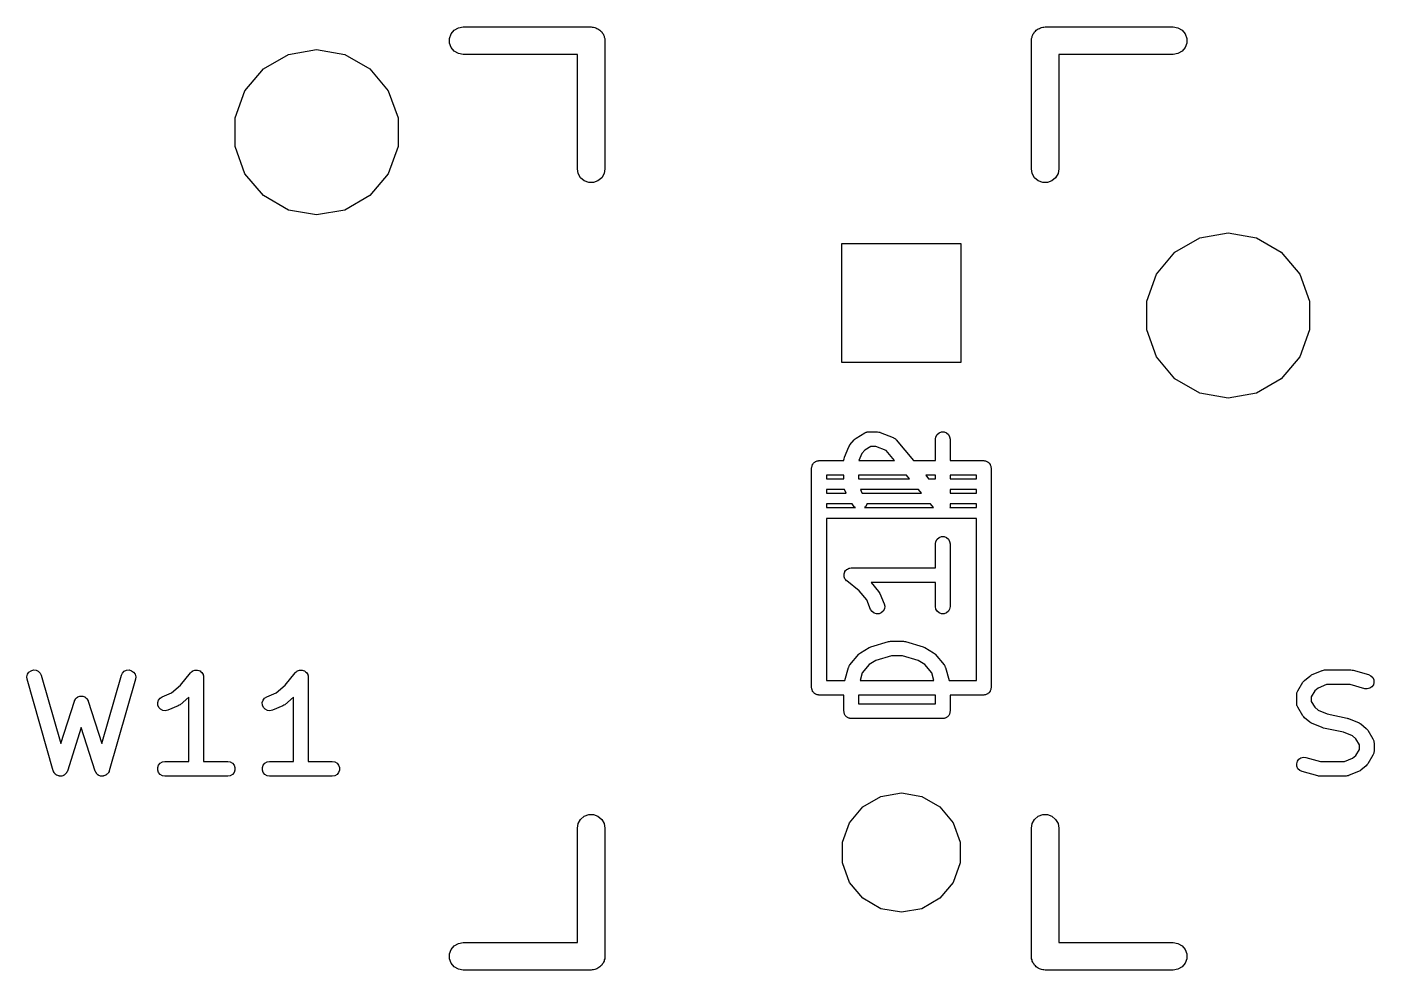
# Model space of a CAD drawing. Extents: x 47 to 330, y -254 to -153.
# Drawn here: x 246.15 to 264.84, y -166.54 to -153.46 of the extents above; entities that cross this region are included whole.
import ezdxf

# ---------------------------------------------------------------- set-up
doc = ezdxf.new("R2010")
doc.units = 0
doc.header["$MEASUREMENT"] = 0
doc.layers.add('BLACK', color=7, linetype='CONTINUOUS')

msp = doc.modelspace()

# ---------------------------------------------------------------- linework, layer by layer
at = {"layer": 'Black'}
for p, q in [((252.075, -153.504), (252.132, -153.471)), ((252.132, -153.471), (252.197, -153.459)), ((252.197, -153.459), (253.975, -153.459)), ((253.975, -153.459), (253.991, -153.462)), ((253.991, -153.462), (254.008, -153.462)), ((254.008, -153.462), (254.024, -153.468)), ((254.024, -153.468), (254.04, -153.471)), ((254.04, -153.471), (254.055, -153.479)), ((254.055, -153.479), (254.07, -153.485)), ((254.07, -153.485), (254.083, -153.496)), ((260.167, -153.496), (260.18, -153.485)), ((260.18, -153.485), (260.195, -153.479)), ((260.195, -153.479), (260.21, -153.471)), ((260.21, -153.471), (260.226, -153.468)), ((260.226, -153.468), (260.242, -153.462)), ((260.242, -153.462), (260.259, -153.462)), ((260.259, -153.462), (260.275, -153.459)), ((260.275, -153.459), (262.053, -153.459)), ((262.053, -153.459), (262.118, -153.471)), ((262.118, -153.471), (262.175, -153.504)), ((252.009, -153.617), (252.032, -153.555)), ((252.009, -153.683), (252.009, -153.617)), ((252.032, -153.555), (252.075, -153.504)), ((254.083, -153.496), (254.097, -153.504)), ((254.097, -153.504), (254.108, -153.517)), ((254.108, -153.517), (254.121, -153.528)), ((254.121, -153.528), (254.129, -153.542)), ((254.129, -153.542), (254.14, -153.555)), ((254.14, -153.555), (254.146, -153.57)), ((254.146, -153.57), (254.154, -153.585)), ((254.154, -153.585), (254.157, -153.601)), ((254.157, -153.601), (254.163, -153.617)), ((254.163, -153.617), (254.163, -153.634)), ((254.163, -153.634), (254.165, -153.65)), ((254.165, -153.65), (254.165, -155.428)), ((260.084, -153.65), (260.087, -153.634)), ((260.084, -155.428), (260.084, -153.65)), ((260.087, -153.617), (260.093, -153.601)), ((260.087, -153.634), (260.087, -153.617)), ((260.093, -153.601), (260.096, -153.585)), ((260.096, -153.585), (260.104, -153.57)), ((260.104, -153.57), (260.11, -153.555)), ((260.11, -153.555), (260.121, -153.542)), ((260.121, -153.542), (260.129, -153.528)), ((260.129, -153.528), (260.142, -153.517)), ((260.142, -153.517), (260.153, -153.504)), ((260.153, -153.504), (260.167, -153.496)), ((262.175, -153.504), (262.218, -153.555)), ((262.218, -153.555), (262.241, -153.617)), ((262.241, -153.617), (262.241, -153.683)), ((249.427, -154.041), (249.773, -153.842)), ((249.773, -153.842), (250.165, -153.773)), ((250.165, -153.773), (250.557, -153.842)), ((250.557, -153.842), (250.903, -154.041)), ((252.032, -153.745), (252.009, -153.683)), ((252.075, -153.796), (252.032, -153.745)), ((252.132, -153.829), (252.075, -153.796)), ((252.197, -153.84), (252.132, -153.829)), ((253.784, -153.84), (252.197, -153.84)), ((253.784, -155.428), (253.784, -153.84)), ((262.053, -153.84), (260.465, -153.84)), ((260.465, -153.84), (260.465, -155.428)), ((262.118, -153.829), (262.053, -153.84)), ((262.175, -153.796), (262.118, -153.829)), ((262.218, -153.745), (262.175, -153.796)), ((262.241, -153.683), (262.218, -153.745)), ((249.171, -154.346), (249.427, -154.041)), ((250.903, -154.041), (251.159, -154.346)), ((249.035, -154.721), (249.171, -154.346)), ((251.159, -154.346), (251.295, -154.721)), ((249.035, -155.119), (249.035, -154.721)), ((251.295, -154.721), (251.295, -155.119)), ((249.171, -155.494), (249.035, -155.119)), ((251.295, -155.119), (251.159, -155.494)), ((249.427, -155.799), (249.171, -155.494)), ((251.159, -155.494), (250.903, -155.799)), ((253.796, -155.493), (253.784, -155.428)), ((253.829, -155.55), (253.796, -155.493)), ((254.154, -155.493), (254.121, -155.55)), ((254.165, -155.428), (254.154, -155.493)), ((260.096, -155.493), (260.084, -155.428)), ((260.129, -155.55), (260.096, -155.493)), ((260.454, -155.493), (260.421, -155.55)), ((260.465, -155.428), (260.454, -155.493)), ((253.88, -155.593), (253.829, -155.55)), ((253.942, -155.616), (253.88, -155.593)), ((254.008, -155.616), (253.942, -155.616)), ((254.07, -155.593), (254.008, -155.616)), ((254.121, -155.55), (254.07, -155.593)), ((260.18, -155.593), (260.129, -155.55)), ((260.242, -155.616), (260.18, -155.593)), ((260.308, -155.616), (260.242, -155.616)), ((260.37, -155.593), (260.308, -155.616)), ((260.421, -155.55), (260.37, -155.593)), ((249.773, -155.998), (249.427, -155.799)), ((250.903, -155.799), (250.557, -155.998)), ((250.165, -156.067), (249.773, -155.998)), ((250.557, -155.998), (250.165, -156.067)), ((257.454, -158.115), (257.454, -156.464)), ((257.454, -156.464), (259.106, -156.464)), ((259.106, -156.464), (259.106, -158.115)), ((262.077, -156.581), (262.423, -156.382)), ((262.423, -156.382), (262.815, -156.313)), ((262.815, -156.313), (263.207, -156.382)), ((263.207, -156.382), (263.553, -156.581)), ((261.821, -156.886), (262.077, -156.581)), ((263.553, -156.581), (263.809, -156.886)), ((261.685, -157.261), (261.821, -156.886)), ((263.809, -156.886), (263.945, -157.261)), ((261.685, -157.659), (261.685, -157.261)), ((263.945, -157.261), (263.945, -157.659)), ((261.821, -158.034), (261.685, -157.659)), ((263.945, -157.659), (263.809, -158.034)), ((259.106, -158.115), (257.454, -158.115)), ((262.077, -158.339), (261.821, -158.034)), ((263.809, -158.034), (263.553, -158.339)), ((262.423, -158.538), (262.077, -158.339)), ((263.553, -158.339), (263.207, -158.538)), ((262.815, -158.607), (262.423, -158.538)), ((263.207, -158.538), (262.815, -158.607)), ((257.653, -159.162), (257.774, -159.09)), ((257.774, -159.09), (257.783, -159.086)), ((257.783, -159.086), (257.792, -159.081)), ((257.792, -159.081), (257.8, -159.08)), ((257.8, -159.08), (257.807, -159.077)), ((257.807, -159.077), (257.817, -159.077)), ((257.817, -159.077), (257.826, -159.075)), ((257.826, -159.075), (257.947, -159.075)), ((257.947, -159.075), (257.949, -159.076)), ((257.949, -159.076), (257.951, -159.075)), ((257.951, -159.075), (257.966, -159.079)), ((257.966, -159.079), (257.982, -159.081)), ((257.982, -159.081), (257.984, -159.082)), ((257.984, -159.082), (257.985, -159.083)), ((257.985, -159.083), (258.167, -159.155)), ((258.777, -159.112), (258.804, -159.089)), ((258.804, -159.089), (258.837, -159.077)), ((258.837, -159.077), (258.872, -159.077)), ((258.872, -159.077), (258.905, -159.089)), ((258.905, -159.089), (258.932, -159.112)), ((257.551, -159.283), (257.559, -159.27)), ((257.559, -159.27), (257.567, -159.257)), ((257.567, -159.257), (257.627, -159.184)), ((257.627, -159.184), (257.64, -159.173)), ((257.64, -159.173), (257.653, -159.162)), ((257.855, -159.278), (257.773, -159.328)), ((257.928, -159.278), (257.855, -159.278)), ((258.067, -159.334), (257.928, -159.278)), ((258.167, -159.155), (258.173, -159.159)), ((258.173, -159.159), (258.18, -159.162)), ((258.18, -159.162), (258.188, -159.168)), ((258.188, -159.168), (258.197, -159.174)), ((258.197, -159.174), (258.201, -159.18)), ((258.201, -159.18), (258.207, -159.184)), ((258.207, -159.184), (258.449, -159.474)), ((258.753, -159.177), (258.759, -159.142)), ((258.753, -159.474), (258.753, -159.177)), ((258.759, -159.142), (258.777, -159.112)), ((258.932, -159.112), (258.95, -159.142)), ((258.95, -159.142), (258.956, -159.177)), ((258.956, -159.177), (258.956, -159.474)), ((257.483, -159.462), (257.486, -159.448)), ((257.483, -159.465), (257.483, -159.462)), ((257.483, -159.467), (257.483, -159.465)), ((257.483, -159.474), (257.483, -159.467)), ((257.486, -159.448), (257.489, -159.432)), ((257.489, -159.432), (257.49, -159.43)), ((257.49, -159.43), (257.491, -159.428)), ((257.491, -159.428), (257.551, -159.283)), ((257.733, -159.375), (257.692, -159.474)), ((257.773, -159.328), (257.733, -159.375)), ((258.184, -159.474), (258.067, -159.334)), ((257.035, -159.576), (257.037, -159.567)), ((257.035, -162.624), (257.035, -159.576)), ((257.037, -159.558), (257.04, -159.55)), ((257.037, -159.567), (257.037, -159.558)), ((257.04, -159.55), (257.042, -159.541)), ((257.042, -159.541), (257.046, -159.534)), ((257.046, -159.534), (257.049, -159.525)), ((257.049, -159.525), (257.055, -159.518)), ((257.055, -159.518), (257.059, -159.511)), ((257.059, -159.511), (257.066, -159.505)), ((257.066, -159.505), (257.072, -159.498)), ((257.072, -159.498), (257.079, -159.494)), ((257.079, -159.494), (257.086, -159.488)), ((257.086, -159.488), (257.095, -159.485)), ((257.095, -159.485), (257.102, -159.481)), ((257.102, -159.481), (257.111, -159.479)), ((257.111, -159.479), (257.119, -159.476)), ((257.119, -159.476), (257.128, -159.476)), ((257.128, -159.476), (257.137, -159.474)), ((257.137, -159.474), (257.483, -159.474)), ((257.692, -159.474), (258.184, -159.474)), ((258.449, -159.474), (258.753, -159.474)), ((258.956, -159.474), (259.423, -159.474)), ((259.423, -159.474), (259.432, -159.476)), ((259.432, -159.476), (259.441, -159.476)), ((259.441, -159.476), (259.449, -159.479)), ((259.449, -159.479), (259.458, -159.481)), ((259.458, -159.481), (259.465, -159.485)), ((259.465, -159.485), (259.474, -159.488)), ((259.474, -159.488), (259.481, -159.494)), ((259.481, -159.494), (259.488, -159.498)), ((259.488, -159.498), (259.494, -159.505)), ((259.494, -159.505), (259.501, -159.511)), ((259.501, -159.511), (259.505, -159.518)), ((259.505, -159.518), (259.511, -159.525)), ((259.511, -159.525), (259.514, -159.534)), ((259.514, -159.534), (259.518, -159.541)), ((259.518, -159.541), (259.52, -159.55)), ((259.52, -159.55), (259.523, -159.558)), ((259.523, -159.558), (259.523, -159.567)), ((259.523, -159.567), (259.525, -159.576)), ((259.525, -159.576), (259.525, -162.624)), ((257.483, -159.678), (257.239, -159.678)), ((257.239, -159.678), (257.239, -159.725)), ((257.239, -159.725), (257.28, -159.725)), ((257.28, -159.725), (257.483, -159.725)), ((257.483, -159.725), (257.483, -159.678)), ((257.686, -159.678), (257.686, -159.725)), ((258.353, -159.678), (257.686, -159.678)), ((257.686, -159.725), (258.393, -159.725)), ((258.393, -159.725), (258.353, -159.678)), ((258.618, -159.678), (258.657, -159.725)), ((258.753, -159.678), (258.618, -159.678)), ((258.657, -159.725), (258.753, -159.725)), ((258.753, -159.725), (258.753, -159.678)), ((258.956, -159.678), (258.956, -159.725)), ((259.321, -159.678), (258.956, -159.678)), ((258.956, -159.725), (259.321, -159.725)), ((259.321, -159.725), (259.321, -159.678)), ((257.28, -159.875), (257.239, -159.875)), ((257.239, -159.875), (257.239, -159.925)), ((257.239, -159.925), (257.514, -159.925)), ((257.493, -159.875), (257.28, -159.875)), ((257.514, -159.925), (257.493, -159.875)), ((257.713, -159.875), (257.733, -159.922)), ((258.518, -159.875), (257.713, -159.875)), ((257.733, -159.922), (257.735, -159.925)), ((257.735, -159.925), (258.56, -159.925)), ((258.56, -159.925), (258.518, -159.875)), ((258.956, -159.875), (258.956, -159.925)), ((259.321, -159.875), (258.956, -159.875)), ((258.956, -159.925), (259.321, -159.925)), ((259.321, -159.925), (259.321, -159.875)), ((257.239, -160.075), (257.239, -160.125)), ((257.596, -160.075), (257.239, -160.075)), ((257.239, -160.125), (257.642, -160.125)), ((257.627, -160.113), (257.596, -160.075)), ((257.642, -160.125), (257.627, -160.113)), ((257.783, -160.113), (257.769, -160.125)), ((257.769, -160.125), (258.726, -160.125)), ((257.801, -160.083), (257.783, -160.113)), ((257.802, -160.075), (257.801, -160.083)), ((258.685, -160.075), (257.802, -160.075)), ((258.726, -160.125), (258.685, -160.075)), ((258.956, -160.121), (258.955, -160.125)), ((258.955, -160.125), (259.321, -160.125)), ((258.956, -160.075), (258.956, -160.12)), ((259.321, -160.075), (258.956, -160.075)), ((258.956, -160.12), (258.956, -160.12)), ((258.956, -160.12), (258.956, -160.121)), ((259.321, -160.125), (259.321, -160.075)), ((257.239, -160.275), (257.239, -162.522)), ((259.321, -160.275), (257.239, -160.275)), ((259.321, -162.522), (259.321, -160.275)), ((258.759, -160.594), (258.777, -160.563)), ((258.777, -160.563), (258.804, -160.54)), ((258.804, -160.54), (258.837, -160.528)), ((258.837, -160.528), (258.872, -160.528)), ((258.872, -160.528), (258.905, -160.54)), ((258.905, -160.54), (258.932, -160.563)), ((258.932, -160.563), (258.95, -160.594)), ((258.753, -160.628), (258.759, -160.594)), ((258.753, -160.962), (258.753, -160.628)), ((258.95, -160.594), (258.956, -160.628)), ((258.956, -160.628), (258.956, -161.499)), ((257.566, -160.965), (257.582, -160.962)), ((257.582, -160.962), (257.583, -160.962)), ((257.583, -160.962), (257.585, -160.962)), ((257.585, -160.962), (258.753, -160.962)), ((257.484, -161.046), (257.49, -161.031)), ((257.484, -161.047), (257.484, -161.046)), ((257.484, -161.048), (257.484, -161.047)), ((257.484, -161.065), (257.484, -161.048)), ((257.484, -161.081), (257.484, -161.065)), ((257.485, -161.082), (257.484, -161.081)), ((257.485, -161.084), (257.485, -161.082)), ((257.491, -161.099), (257.485, -161.084)), ((257.49, -161.031), (257.495, -161.015)), ((257.497, -161.115), (257.491, -161.099)), ((257.495, -161.015), (257.496, -161.014)), ((257.496, -161.014), (257.497, -161.013)), ((257.497, -161.013), (257.507, -161)), ((257.498, -161.117), (257.497, -161.115)), ((257.497, -161.115), (257.497, -161.115)), ((257.509, -161.129), (257.498, -161.117)), ((257.507, -161), (257.517, -160.987)), ((257.519, -161.142), (257.509, -161.129)), ((257.517, -160.987), (257.518, -160.987)), ((257.518, -160.987), (257.519, -160.986)), ((257.519, -160.986), (257.533, -160.978)), ((257.52, -161.142), (257.519, -161.142)), ((257.521, -161.143), (257.52, -161.142)), ((257.694, -161.282), (257.521, -161.143)), ((257.533, -160.978), (257.548, -160.969)), ((257.548, -160.969), (257.549, -160.969)), ((257.549, -160.969), (257.55, -160.968)), ((257.55, -160.968), (257.566, -160.965)), ((257.799, -161.407), (257.694, -161.282)), ((258.753, -161.165), (257.862, -161.165)), ((257.862, -161.165), (257.965, -161.289)), ((257.965, -161.289), (257.973, -161.302)), ((257.973, -161.302), (257.981, -161.315)), ((257.981, -161.315), (258.041, -161.46)), ((258.753, -161.499), (258.753, -161.165)), ((257.854, -161.538), (257.799, -161.407)), ((258.041, -161.46), (258.049, -161.494)), ((258.049, -161.494), (258.044, -161.529)), ((258.759, -161.534), (258.753, -161.499)), ((258.956, -161.499), (258.95, -161.534)), ((257.873, -161.568), (257.854, -161.538)), ((257.901, -161.589), (257.873, -161.568)), ((257.934, -161.6), (257.901, -161.589)), ((257.97, -161.598), (257.934, -161.6)), ((258.002, -161.585), (257.97, -161.598)), ((258.028, -161.561), (258.002, -161.585)), ((258.044, -161.529), (258.028, -161.561)), ((258.777, -161.564), (258.759, -161.534)), ((258.804, -161.587), (258.777, -161.564)), ((258.837, -161.599), (258.804, -161.587)), ((258.872, -161.599), (258.837, -161.599)), ((258.905, -161.587), (258.872, -161.599)), ((258.932, -161.564), (258.905, -161.587)), ((258.95, -161.534), (258.932, -161.564)), ((257.714, -162.138), (257.835, -162.065)), ((257.835, -162.065), (257.846, -162.061)), ((257.846, -162.061), (257.858, -162.055)), ((257.858, -162.055), (258.1, -161.982)), ((258.1, -161.982), (258.114, -161.981)), ((258.114, -161.981), (258.129, -161.978)), ((258.129, -161.978), (258.31, -161.978)), ((258.31, -161.978), (258.325, -161.981)), ((258.325, -161.981), (258.339, -161.982)), ((258.339, -161.982), (258.581, -162.055)), ((258.581, -162.055), (258.593, -162.061)), ((258.593, -162.061), (258.604, -162.065)), ((258.604, -162.065), (258.725, -162.138)), ((257.567, -162.305), (257.688, -162.16)), ((257.688, -162.16), (257.701, -162.149)), ((257.701, -162.149), (257.714, -162.138)), ((257.928, -162.246), (257.833, -162.303)), ((258.144, -162.181), (257.928, -162.246)), ((258.295, -162.181), (258.144, -162.181)), ((258.511, -162.246), (258.295, -162.181)), ((258.606, -162.303), (258.511, -162.246)), ((258.725, -162.138), (258.738, -162.149)), ((258.738, -162.149), (258.751, -162.16)), ((258.751, -162.16), (258.872, -162.305)), ((246.145, -162.472), (246.153, -162.438)), ((246.153, -162.438), (246.173, -162.409)), ((246.173, -162.409), (246.202, -162.388)), ((246.202, -162.388), (246.236, -162.378)), ((246.236, -162.378), (246.271, -162.381)), ((246.271, -162.381), (246.303, -162.395)), ((246.303, -162.395), (246.328, -162.42)), ((246.328, -162.42), (246.344, -162.452)), ((246.344, -162.452), (246.615, -163.399)), ((247.184, -163.399), (247.455, -162.452)), ((247.455, -162.452), (247.47, -162.42)), ((247.47, -162.42), (247.496, -162.395)), ((247.496, -162.395), (247.528, -162.381)), ((247.528, -162.381), (247.563, -162.378)), ((247.563, -162.378), (247.597, -162.388)), ((247.597, -162.388), (247.625, -162.409)), ((247.625, -162.409), (247.645, -162.438)), ((247.645, -162.438), (247.654, -162.472)), ((248.278, -162.589), (248.417, -162.416)), ((248.417, -162.415), (248.418, -162.414)), ((248.417, -162.416), (248.417, -162.415)), ((248.418, -162.414), (248.431, -162.404)), ((248.431, -162.404), (248.443, -162.393)), ((248.443, -162.393), (248.444, -162.392)), ((248.444, -162.392), (248.445, -162.392)), ((248.445, -162.392), (248.461, -162.386)), ((248.461, -162.386), (248.476, -162.38)), ((248.476, -162.38), (248.477, -162.38)), ((248.477, -162.38), (248.478, -162.379)), ((248.478, -162.379), (248.495, -162.379)), ((248.495, -162.379), (248.511, -162.379)), ((248.511, -162.379), (248.512, -162.379)), ((248.512, -162.379), (248.513, -162.379)), ((248.513, -162.379), (248.529, -162.385)), ((248.529, -162.385), (248.545, -162.39)), ((248.545, -162.39), (248.546, -162.391)), ((248.546, -162.391), (248.547, -162.392)), ((248.547, -162.392), (248.559, -162.402)), ((248.559, -162.402), (248.572, -162.412)), ((248.572, -162.412), (248.573, -162.413)), ((248.573, -162.413), (248.574, -162.414)), ((248.574, -162.414), (248.582, -162.428)), ((248.582, -162.428), (248.59, -162.443)), ((248.59, -162.443), (248.591, -162.444)), ((248.591, -162.444), (248.591, -162.445)), ((248.591, -162.445), (248.594, -162.461)), ((249.729, -162.589), (249.868, -162.416)), ((249.868, -162.416), (249.869, -162.415)), ((249.869, -162.414), (249.882, -162.404)), ((249.869, -162.415), (249.869, -162.414)), ((249.882, -162.404), (249.894, -162.393)), ((249.894, -162.393), (249.896, -162.392)), ((249.896, -162.392), (249.912, -162.386)), ((249.896, -162.392), (249.896, -162.392)), ((249.912, -162.386), (249.927, -162.38)), ((249.927, -162.38), (249.929, -162.38)), ((249.929, -162.38), (249.93, -162.379)), ((249.93, -162.379), (249.946, -162.379)), ((249.946, -162.379), (249.963, -162.379)), ((249.963, -162.379), (249.964, -162.379)), ((249.964, -162.379), (249.965, -162.379)), ((249.965, -162.379), (249.98, -162.385)), ((249.98, -162.385), (249.996, -162.39)), ((249.996, -162.39), (249.997, -162.391)), ((249.997, -162.391), (249.998, -162.392)), ((249.998, -162.392), (250.011, -162.402)), ((250.011, -162.402), (250.024, -162.412)), ((250.024, -162.412), (250.024, -162.413)), ((250.024, -162.413), (250.025, -162.414)), ((250.025, -162.414), (250.033, -162.428)), ((250.033, -162.428), (250.042, -162.443)), ((250.042, -162.443), (250.042, -162.444)), ((250.042, -162.444), (250.043, -162.445)), ((250.043, -162.445), (250.046, -162.461)), ((257.497, -162.522), (257.547, -162.343)), ((257.547, -162.343), (257.549, -162.339)), ((257.549, -162.336), (257.556, -162.324)), ((257.549, -162.339), (257.549, -162.336)), ((257.556, -162.324), (257.562, -162.311)), ((257.562, -162.311), (257.565, -162.308)), ((257.565, -162.308), (257.567, -162.305)), ((257.737, -162.418), (257.708, -162.522)), ((257.833, -162.303), (257.737, -162.418)), ((258.702, -162.418), (258.606, -162.303)), ((258.731, -162.522), (258.702, -162.418)), ((258.872, -162.305), (258.874, -162.308)), ((258.874, -162.308), (258.877, -162.311)), ((258.877, -162.311), (258.883, -162.324)), ((258.883, -162.324), (258.89, -162.336)), ((258.89, -162.336), (258.89, -162.339)), ((258.89, -162.339), (258.892, -162.343)), ((258.892, -162.343), (258.942, -162.522)), ((263.947, -162.462), (263.961, -162.454)), ((263.961, -162.454), (263.973, -162.446)), ((263.973, -162.446), (264.118, -162.386)), ((264.118, -162.386), (264.121, -162.385)), ((264.121, -162.385), (264.123, -162.384)), ((264.123, -162.384), (264.138, -162.381)), ((264.138, -162.381), (264.153, -162.378)), ((264.153, -162.378), (264.155, -162.378)), ((264.155, -162.378), (264.158, -162.378)), ((264.158, -162.378), (264.52, -162.378)), ((264.52, -162.378), (264.534, -162.38)), ((264.534, -162.38), (264.548, -162.382)), ((264.548, -162.382), (264.765, -162.442)), ((264.765, -162.442), (264.797, -162.457)), ((264.797, -162.457), (264.822, -162.482)), ((246.148, -162.507), (246.145, -162.472)), ((246.511, -163.777), (246.148, -162.507)), ((247.65, -162.507), (247.287, -163.777)), ((247.654, -162.472), (247.65, -162.507)), ((248.152, -162.694), (248.278, -162.589)), ((248.594, -162.461), (248.597, -162.477)), ((248.597, -162.477), (248.597, -162.478)), ((248.597, -162.478), (248.597, -162.48)), ((248.597, -162.48), (248.597, -163.648)), ((249.604, -162.694), (249.729, -162.589)), ((250.046, -162.461), (250.049, -162.477)), ((250.049, -162.477), (250.049, -162.478)), ((250.049, -162.478), (250.049, -162.48)), ((250.049, -162.48), (250.049, -163.648)), ((257.037, -162.633), (257.035, -162.624)), ((257.037, -162.642), (257.037, -162.633)), ((257.04, -162.65), (257.037, -162.642)), ((257.239, -162.522), (257.497, -162.522)), ((257.708, -162.522), (258.731, -162.522)), ((258.942, -162.522), (259.321, -162.522)), ((259.523, -162.642), (259.52, -162.65)), ((259.525, -162.624), (259.523, -162.633)), ((259.523, -162.633), (259.523, -162.642)), ((263.78, -162.669), (263.853, -162.548)), ((263.853, -162.548), (263.864, -162.535)), ((263.864, -162.535), (263.875, -162.522)), ((263.875, -162.522), (263.947, -162.462)), ((264.066, -162.628), (264.018, -162.668)), ((264.178, -162.581), (264.066, -162.628)), ((264.507, -162.581), (264.178, -162.581)), ((264.711, -162.638), (264.507, -162.581)), ((264.746, -162.641), (264.711, -162.638)), ((264.78, -162.632), (264.746, -162.641)), ((264.809, -162.612), (264.78, -162.632)), ((264.83, -162.584), (264.809, -162.612)), ((264.822, -162.482), (264.837, -162.515)), ((264.839, -162.55), (264.83, -162.584)), ((264.837, -162.515), (264.839, -162.55)), ((246.615, -163.399), (246.803, -162.811)), ((246.803, -162.811), (246.804, -162.808)), ((246.804, -162.808), (246.805, -162.804)), ((246.805, -162.804), (246.813, -162.792)), ((246.813, -162.792), (246.819, -162.78)), ((246.819, -162.78), (246.822, -162.777)), ((246.822, -162.777), (246.824, -162.774)), ((246.824, -162.774), (246.835, -162.766)), ((246.835, -162.766), (246.845, -162.756)), ((246.845, -162.756), (246.849, -162.755)), ((246.849, -162.755), (246.852, -162.752)), ((246.852, -162.752), (246.865, -162.748)), ((246.865, -162.748), (246.878, -162.743)), ((246.878, -162.743), (246.882, -162.743)), ((246.882, -162.743), (246.886, -162.742)), ((246.886, -162.742), (246.899, -162.742)), ((246.899, -162.742), (246.913, -162.742)), ((246.913, -162.742), (246.917, -162.743)), ((246.917, -162.743), (246.921, -162.743)), ((246.921, -162.743), (246.934, -162.748)), ((246.934, -162.748), (246.947, -162.752)), ((246.947, -162.752), (246.95, -162.755)), ((246.95, -162.755), (246.954, -162.756)), ((246.954, -162.756), (246.964, -162.766)), ((246.964, -162.766), (246.974, -162.774)), ((246.974, -162.774), (246.977, -162.777)), ((246.977, -162.777), (246.98, -162.78)), ((246.98, -162.78), (246.986, -162.792)), ((246.986, -162.792), (246.993, -162.804)), ((246.993, -162.804), (246.994, -162.808)), ((246.994, -162.808), (246.996, -162.811)), ((246.996, -162.811), (247.184, -163.399)), ((247.96, -162.829), (247.97, -162.796)), ((247.961, -162.865), (247.96, -162.829)), ((247.97, -162.796), (247.992, -162.768)), ((247.992, -162.768), (248.021, -162.749)), ((248.021, -162.749), (248.152, -162.694)), ((248.394, -162.757), (248.271, -162.86)), ((248.394, -163.648), (248.394, -162.757)), ((249.411, -162.829), (249.422, -162.796)), ((249.413, -162.865), (249.411, -162.829)), ((249.422, -162.796), (249.443, -162.768)), ((249.443, -162.768), (249.473, -162.749)), ((249.473, -162.749), (249.604, -162.694)), ((249.846, -162.757), (249.722, -162.86)), ((249.846, -163.648), (249.846, -162.757)), ((257.042, -162.659), (257.04, -162.65)), ((257.046, -162.666), (257.042, -162.659)), ((257.049, -162.675), (257.046, -162.666)), ((257.055, -162.682), (257.049, -162.675)), ((257.059, -162.689), (257.055, -162.682)), ((257.066, -162.695), (257.059, -162.689)), ((257.072, -162.702), (257.066, -162.695)), ((257.079, -162.706), (257.072, -162.702)), ((257.086, -162.712), (257.079, -162.706)), ((257.095, -162.715), (257.086, -162.712)), ((257.102, -162.719), (257.095, -162.715)), ((257.111, -162.721), (257.102, -162.719)), ((257.119, -162.724), (257.111, -162.721)), ((257.128, -162.724), (257.119, -162.724)), ((257.137, -162.726), (257.128, -162.724)), ((257.483, -162.726), (257.137, -162.726)), ((257.483, -162.951), (257.483, -162.726)), ((257.686, -162.726), (257.686, -162.849)), ((258.753, -162.726), (257.686, -162.726)), ((258.753, -162.849), (258.753, -162.726)), ((259.423, -162.726), (258.956, -162.726)), ((258.956, -162.726), (258.956, -162.951)), ((259.432, -162.724), (259.423, -162.726)), ((259.441, -162.724), (259.432, -162.724)), ((259.449, -162.721), (259.441, -162.724)), ((259.458, -162.719), (259.449, -162.721)), ((259.465, -162.715), (259.458, -162.719)), ((259.474, -162.712), (259.465, -162.715)), ((259.481, -162.706), (259.474, -162.712)), ((259.488, -162.702), (259.481, -162.706)), ((259.494, -162.695), (259.488, -162.702)), ((259.501, -162.689), (259.494, -162.695)), ((259.505, -162.682), (259.501, -162.689)), ((259.511, -162.675), (259.505, -162.682)), ((259.514, -162.666), (259.511, -162.675)), ((259.518, -162.659), (259.514, -162.666)), ((259.52, -162.65), (259.518, -162.659)), ((263.766, -162.721), (263.767, -162.712)), ((263.766, -162.842), (263.766, -162.721)), ((263.767, -162.712), (263.768, -162.702)), ((263.768, -162.702), (263.77, -162.695)), ((263.77, -162.695), (263.772, -162.687)), ((263.772, -162.687), (263.777, -162.678)), ((263.777, -162.678), (263.78, -162.669)), ((264.018, -162.668), (263.969, -162.75)), ((263.969, -162.75), (263.969, -162.814)), ((263.969, -162.814), (264.018, -162.896)), ((247.975, -162.897), (247.961, -162.865)), ((247.999, -162.923), (247.975, -162.897)), ((248.03, -162.939), (247.999, -162.923)), ((248.065, -162.944), (248.03, -162.939)), ((248.1, -162.936), (248.065, -162.944)), ((248.245, -162.876), (248.1, -162.936)), ((248.257, -162.868), (248.245, -162.876)), ((248.271, -162.86), (248.257, -162.868)), ((249.426, -162.897), (249.413, -162.865)), ((249.45, -162.923), (249.426, -162.897)), ((249.482, -162.939), (249.45, -162.923)), ((249.517, -162.944), (249.482, -162.939)), ((249.551, -162.936), (249.517, -162.944)), ((249.696, -162.876), (249.551, -162.936)), ((249.709, -162.868), (249.696, -162.876)), ((249.722, -162.86), (249.709, -162.868)), ((257.484, -162.959), (257.483, -162.951)), ((257.484, -162.968), (257.484, -162.959)), ((257.488, -162.977), (257.484, -162.968)), ((257.489, -162.985), (257.488, -162.977)), ((257.493, -162.993), (257.489, -162.985)), ((257.497, -163.001), (257.493, -162.993)), ((257.502, -163.008), (257.497, -163.001)), ((257.507, -163.016), (257.502, -163.008)), ((257.514, -163.022), (257.507, -163.016)), ((257.686, -162.849), (258.753, -162.849)), ((258.932, -163.016), (258.926, -163.022)), ((258.937, -163.008), (258.932, -163.016)), ((258.943, -163.001), (258.937, -163.008)), ((258.946, -162.993), (258.943, -163.001)), ((258.95, -162.985), (258.946, -162.993)), ((258.952, -162.977), (258.95, -162.985)), ((258.955, -162.968), (258.952, -162.977)), ((258.956, -162.951), (258.955, -162.959)), ((258.955, -162.959), (258.955, -162.968)), ((263.767, -162.852), (263.766, -162.842)), ((263.768, -162.862), (263.767, -162.852)), ((263.77, -162.869), (263.768, -162.862)), ((263.772, -162.877), (263.77, -162.869)), ((263.777, -162.886), (263.772, -162.877)), ((263.78, -162.895), (263.777, -162.886)), ((263.853, -163.016), (263.78, -162.895)), ((263.864, -163.028), (263.853, -163.016)), ((264.018, -162.896), (264.066, -162.936)), ((264.066, -162.936), (264.188, -162.987)), ((264.188, -162.987), (264.469, -163.045)), ((246.899, -163.176), (246.706, -163.78)), ((247.093, -163.78), (246.899, -163.176)), ((257.519, -163.028), (257.514, -163.022)), ((257.527, -163.033), (257.519, -163.028)), ((257.534, -163.039), (257.527, -163.033)), ((257.542, -163.042), (257.534, -163.039)), ((257.55, -163.046), (257.542, -163.042)), ((257.559, -163.048), (257.55, -163.046)), ((257.567, -163.051), (257.559, -163.048)), ((257.576, -163.051), (257.567, -163.051)), ((257.585, -163.052), (257.576, -163.051)), ((258.855, -163.052), (257.585, -163.052)), ((258.863, -163.051), (258.855, -163.052)), ((258.872, -163.051), (258.863, -163.051)), ((258.881, -163.048), (258.872, -163.051)), ((258.889, -163.046), (258.881, -163.048)), ((258.897, -163.042), (258.889, -163.046)), ((258.905, -163.039), (258.897, -163.042)), ((258.912, -163.033), (258.905, -163.039)), ((258.92, -163.028), (258.912, -163.033)), ((258.926, -163.022), (258.92, -163.028)), ((263.875, -163.041), (263.864, -163.028)), ((263.947, -163.102), (263.875, -163.041)), ((263.961, -163.109), (263.947, -163.102)), ((263.973, -163.118), (263.961, -163.109)), ((264.118, -163.178), (263.973, -163.118)), ((264.128, -163.18), (264.118, -163.178)), ((264.137, -163.184), (264.128, -163.18)), ((264.418, -163.242), (264.137, -163.184)), ((264.469, -163.045), (264.478, -163.049)), ((264.478, -163.049), (264.487, -163.051)), ((264.487, -163.051), (264.632, -163.111)), ((264.632, -163.111), (264.645, -163.12)), ((264.645, -163.12), (264.658, -163.127)), ((264.658, -163.127), (264.731, -163.188)), ((264.731, -163.188), (264.742, -163.201)), ((264.742, -163.201), (264.753, -163.213)), ((264.54, -163.293), (264.418, -163.242)), ((264.587, -163.333), (264.54, -163.293)), ((264.637, -163.415), (264.587, -163.333)), ((264.753, -163.213), (264.825, -163.334)), ((264.825, -163.334), (264.829, -163.343)), ((264.829, -163.343), (264.834, -163.352)), ((264.834, -163.352), (264.835, -163.36)), ((264.835, -163.36), (264.838, -163.367)), ((264.838, -163.367), (264.838, -163.377)), ((264.838, -163.377), (264.84, -163.387)), ((264.84, -163.387), (264.84, -163.508)), ((264.54, -163.601), (264.587, -163.562)), ((264.587, -163.562), (264.637, -163.479)), ((264.637, -163.479), (264.637, -163.415)), ((264.825, -163.56), (264.753, -163.681)), ((264.829, -163.551), (264.825, -163.56)), ((264.834, -163.542), (264.829, -163.551)), ((264.835, -163.534), (264.834, -163.542)), ((264.838, -163.527), (264.835, -163.534)), ((264.84, -163.508), (264.838, -163.517)), ((264.838, -163.517), (264.838, -163.527)), ((247.96, -163.732), (247.972, -163.699)), ((247.96, -163.767), (247.96, -163.732)), ((247.972, -163.8), (247.96, -163.767)), ((247.972, -163.699), (247.995, -163.672)), ((247.995, -163.672), (248.026, -163.654)), ((248.026, -163.654), (248.06, -163.648)), ((248.06, -163.648), (248.394, -163.648)), ((248.597, -163.648), (248.931, -163.648)), ((248.931, -163.648), (248.966, -163.654)), ((248.966, -163.654), (248.997, -163.672)), ((248.997, -163.672), (249.019, -163.699)), ((249.019, -163.699), (249.031, -163.732)), ((249.031, -163.767), (249.019, -163.8)), ((249.031, -163.732), (249.031, -163.767)), ((249.412, -163.732), (249.424, -163.699)), ((249.412, -163.767), (249.412, -163.732)), ((249.424, -163.8), (249.412, -163.767)), ((249.424, -163.699), (249.447, -163.672)), ((249.447, -163.672), (249.477, -163.654)), ((249.477, -163.654), (249.512, -163.648)), ((249.512, -163.648), (249.846, -163.648)), ((250.049, -163.648), (250.383, -163.648)), ((250.383, -163.648), (250.417, -163.654)), ((250.417, -163.654), (250.448, -163.672)), ((250.448, -163.672), (250.471, -163.699)), ((250.471, -163.699), (250.483, -163.732)), ((250.483, -163.767), (250.471, -163.8)), ((250.483, -163.732), (250.483, -163.767)), ((263.766, -163.679), (263.776, -163.645)), ((263.769, -163.714), (263.766, -163.679)), ((263.784, -163.747), (263.769, -163.714)), ((263.776, -163.645), (263.796, -163.617)), ((263.808, -163.772), (263.784, -163.747)), ((263.796, -163.617), (263.825, -163.597)), ((263.825, -163.597), (263.859, -163.588)), ((263.859, -163.588), (263.894, -163.591)), ((263.894, -163.591), (264.099, -163.648)), ((264.099, -163.648), (264.428, -163.648)), ((264.428, -163.648), (264.54, -163.601)), ((264.658, -163.767), (264.645, -163.775)), ((264.731, -163.707), (264.658, -163.767)), ((264.742, -163.694), (264.731, -163.707)), ((264.753, -163.681), (264.742, -163.694)), ((246.514, -163.783), (246.511, -163.777)), ((246.515, -163.788), (246.514, -163.783)), ((246.521, -163.798), (246.515, -163.788)), ((246.527, -163.809), (246.521, -163.798)), ((246.531, -163.813), (246.527, -163.809)), ((246.534, -163.818), (246.531, -163.813)), ((246.543, -163.825), (246.534, -163.818)), ((246.552, -163.834), (246.543, -163.825)), ((246.557, -163.836), (246.552, -163.834)), ((246.562, -163.839), (246.557, -163.836)), ((246.573, -163.843), (246.562, -163.839)), ((246.584, -163.848), (246.573, -163.843)), ((246.59, -163.848), (246.584, -163.848)), ((246.595, -163.85), (246.59, -163.848)), ((246.607, -163.85), (246.595, -163.85)), ((246.62, -163.851), (246.607, -163.85)), ((246.625, -163.849), (246.62, -163.851)), ((246.631, -163.849), (246.625, -163.849)), ((246.642, -163.844), (246.631, -163.849)), ((246.653, -163.841), (246.642, -163.844)), ((246.658, -163.838), (246.653, -163.841)), ((246.663, -163.835), (246.658, -163.838)), ((246.672, -163.827), (246.663, -163.835)), ((246.682, -163.82), (246.672, -163.827)), ((246.685, -163.816), (246.682, -163.82)), ((246.689, -163.812), (246.685, -163.816)), ((246.695, -163.801), (246.689, -163.812)), ((246.702, -163.791), (246.695, -163.801)), ((246.703, -163.785), (246.702, -163.791)), ((246.706, -163.78), (246.703, -163.785)), ((247.095, -163.785), (247.093, -163.78)), ((247.097, -163.791), (247.095, -163.785)), ((247.104, -163.801), (247.097, -163.791)), ((247.109, -163.812), (247.104, -163.801)), ((247.113, -163.816), (247.109, -163.812)), ((247.117, -163.82), (247.113, -163.816)), ((247.126, -163.827), (247.117, -163.82)), ((247.135, -163.835), (247.126, -163.827)), ((247.141, -163.838), (247.135, -163.835)), ((247.145, -163.841), (247.141, -163.838)), ((247.157, -163.844), (247.145, -163.841)), ((247.168, -163.849), (247.157, -163.844)), ((247.174, -163.849), (247.168, -163.849)), ((247.179, -163.851), (247.174, -163.849)), ((247.191, -163.85), (247.179, -163.851)), ((247.203, -163.85), (247.191, -163.85)), ((247.209, -163.848), (247.203, -163.85)), ((247.214, -163.848), (247.209, -163.848)), ((247.225, -163.843), (247.214, -163.848)), ((247.237, -163.839), (247.225, -163.843)), ((247.241, -163.836), (247.237, -163.839)), ((247.246, -163.834), (247.241, -163.836)), ((247.255, -163.825), (247.246, -163.834)), ((247.265, -163.818), (247.255, -163.825)), ((247.268, -163.813), (247.265, -163.818)), ((247.272, -163.809), (247.268, -163.813)), ((247.277, -163.798), (247.272, -163.809)), ((247.284, -163.788), (247.277, -163.798)), ((247.285, -163.783), (247.284, -163.788)), ((247.287, -163.777), (247.285, -163.783)), ((247.995, -163.827), (247.972, -163.8)), ((248.026, -163.845), (247.995, -163.827)), ((248.06, -163.851), (248.026, -163.845)), ((248.931, -163.851), (248.06, -163.851)), ((248.966, -163.845), (248.931, -163.851)), ((248.997, -163.827), (248.966, -163.845)), ((249.019, -163.8), (248.997, -163.827)), ((249.447, -163.827), (249.424, -163.8)), ((249.477, -163.845), (249.447, -163.827)), ((249.512, -163.851), (249.477, -163.845)), ((250.383, -163.851), (249.512, -163.851)), ((250.417, -163.845), (250.383, -163.851)), ((250.448, -163.827), (250.417, -163.845)), ((250.471, -163.8), (250.448, -163.827)), ((263.84, -163.787), (263.808, -163.772)), ((264.058, -163.847), (263.84, -163.787)), ((264.071, -163.849), (264.058, -163.847)), ((264.085, -163.851), (264.071, -163.849)), ((264.448, -163.851), (264.085, -163.851)), ((264.45, -163.851), (264.448, -163.851)), ((264.453, -163.851), (264.45, -163.851)), ((264.467, -163.848), (264.453, -163.851)), ((264.483, -163.845), (264.467, -163.848)), ((264.485, -163.844), (264.483, -163.845)), ((264.487, -163.843), (264.485, -163.844)), ((264.632, -163.783), (264.487, -163.843)), ((264.645, -163.775), (264.632, -163.783)), ((257.747, -164.275), (257.997, -164.131)), ((257.997, -164.131), (258.28, -164.081)), ((258.28, -164.081), (258.563, -164.131)), ((258.563, -164.131), (258.813, -164.275)), ((257.562, -164.496), (257.747, -164.275)), ((258.813, -164.275), (258.998, -164.496)), ((253.784, -164.572), (253.796, -164.507)), ((253.796, -164.507), (253.829, -164.45)), ((253.829, -164.45), (253.88, -164.407)), ((253.88, -164.407), (253.942, -164.384)), ((253.942, -164.384), (254.008, -164.384)), ((254.008, -164.384), (254.07, -164.407)), ((254.07, -164.407), (254.121, -164.45)), ((254.121, -164.45), (254.154, -164.507)), ((254.154, -164.507), (254.165, -164.572)), ((257.464, -164.766), (257.562, -164.496)), ((258.998, -164.496), (259.096, -164.766)), ((260.084, -164.572), (260.096, -164.507)), ((260.096, -164.507), (260.129, -164.45)), ((260.129, -164.45), (260.18, -164.407)), ((260.18, -164.407), (260.242, -164.384)), ((260.242, -164.384), (260.308, -164.384)), ((260.308, -164.384), (260.37, -164.407)), ((260.37, -164.407), (260.421, -164.45)), ((260.421, -164.45), (260.454, -164.507)), ((260.454, -164.507), (260.465, -164.572)), ((253.784, -166.159), (253.784, -164.572)), ((254.165, -164.572), (254.165, -166.35)), ((260.084, -166.35), (260.084, -164.572)), ((260.465, -164.572), (260.465, -166.159)), ((257.464, -165.054), (257.464, -164.766)), ((259.096, -164.766), (259.096, -165.054)), ((257.562, -165.324), (257.464, -165.054)), ((259.096, -165.054), (258.998, -165.324)), ((257.747, -165.545), (257.562, -165.324)), ((258.998, -165.324), (258.813, -165.545)), ((257.997, -165.689), (257.747, -165.545)), ((258.813, -165.545), (258.563, -165.689)), ((258.28, -165.739), (257.997, -165.689)), ((258.563, -165.689), (258.28, -165.739)), ((252.075, -166.204), (252.132, -166.171)), ((252.132, -166.171), (252.197, -166.159)), ((252.197, -166.159), (253.784, -166.159)), ((260.465, -166.159), (262.053, -166.159)), ((262.053, -166.159), (262.118, -166.171)), ((262.118, -166.171), (262.175, -166.204)), ((252.009, -166.317), (252.032, -166.255)), ((252.009, -166.383), (252.009, -166.317)), ((252.032, -166.445), (252.009, -166.383)), ((252.032, -166.255), (252.075, -166.204)), ((254.163, -166.383), (254.157, -166.399)), ((254.165, -166.35), (254.163, -166.366)), ((254.163, -166.366), (254.163, -166.383)), ((260.087, -166.366), (260.084, -166.35)), ((260.087, -166.383), (260.087, -166.366)), ((260.093, -166.399), (260.087, -166.383)), ((262.175, -166.204), (262.218, -166.255)), ((262.218, -166.255), (262.241, -166.317)), ((262.241, -166.383), (262.218, -166.445)), ((262.241, -166.317), (262.241, -166.383)), ((252.075, -166.496), (252.032, -166.445)), ((252.132, -166.529), (252.075, -166.496)), ((252.197, -166.54), (252.132, -166.529)), ((253.975, -166.54), (252.197, -166.54)), ((253.991, -166.538), (253.975, -166.54)), ((254.008, -166.538), (253.991, -166.538)), ((254.024, -166.532), (254.008, -166.538)), ((254.04, -166.529), (254.024, -166.532)), ((254.055, -166.521), (254.04, -166.529)), ((254.07, -166.515), (254.055, -166.521)), ((254.083, -166.504), (254.07, -166.515)), ((254.097, -166.496), (254.083, -166.504)), ((254.108, -166.483), (254.097, -166.496)), ((254.121, -166.472), (254.108, -166.483)), ((254.129, -166.458), (254.121, -166.472)), ((254.14, -166.445), (254.129, -166.458)), ((254.146, -166.43), (254.14, -166.445)), ((254.154, -166.415), (254.146, -166.43)), ((254.157, -166.399), (254.154, -166.415)), ((260.096, -166.415), (260.093, -166.399)), ((260.104, -166.43), (260.096, -166.415)), ((260.11, -166.445), (260.104, -166.43)), ((260.121, -166.458), (260.11, -166.445)), ((260.129, -166.472), (260.121, -166.458)), ((260.142, -166.483), (260.129, -166.472)), ((260.153, -166.496), (260.142, -166.483)), ((260.167, -166.504), (260.153, -166.496)), ((260.18, -166.515), (260.167, -166.504)), ((260.195, -166.521), (260.18, -166.515)), ((260.21, -166.529), (260.195, -166.521)), ((260.226, -166.532), (260.21, -166.529)), ((260.242, -166.538), (260.226, -166.532)), ((260.259, -166.538), (260.242, -166.538)), ((260.275, -166.54), (260.259, -166.538)), ((262.053, -166.54), (260.275, -166.54)), ((262.118, -166.529), (262.053, -166.54)), ((262.175, -166.496), (262.118, -166.529)), ((262.218, -166.445), (262.175, -166.496))]:
    msp.add_line(p, q, dxfattribs=at)

doc.saveas('drawing.dxf')
